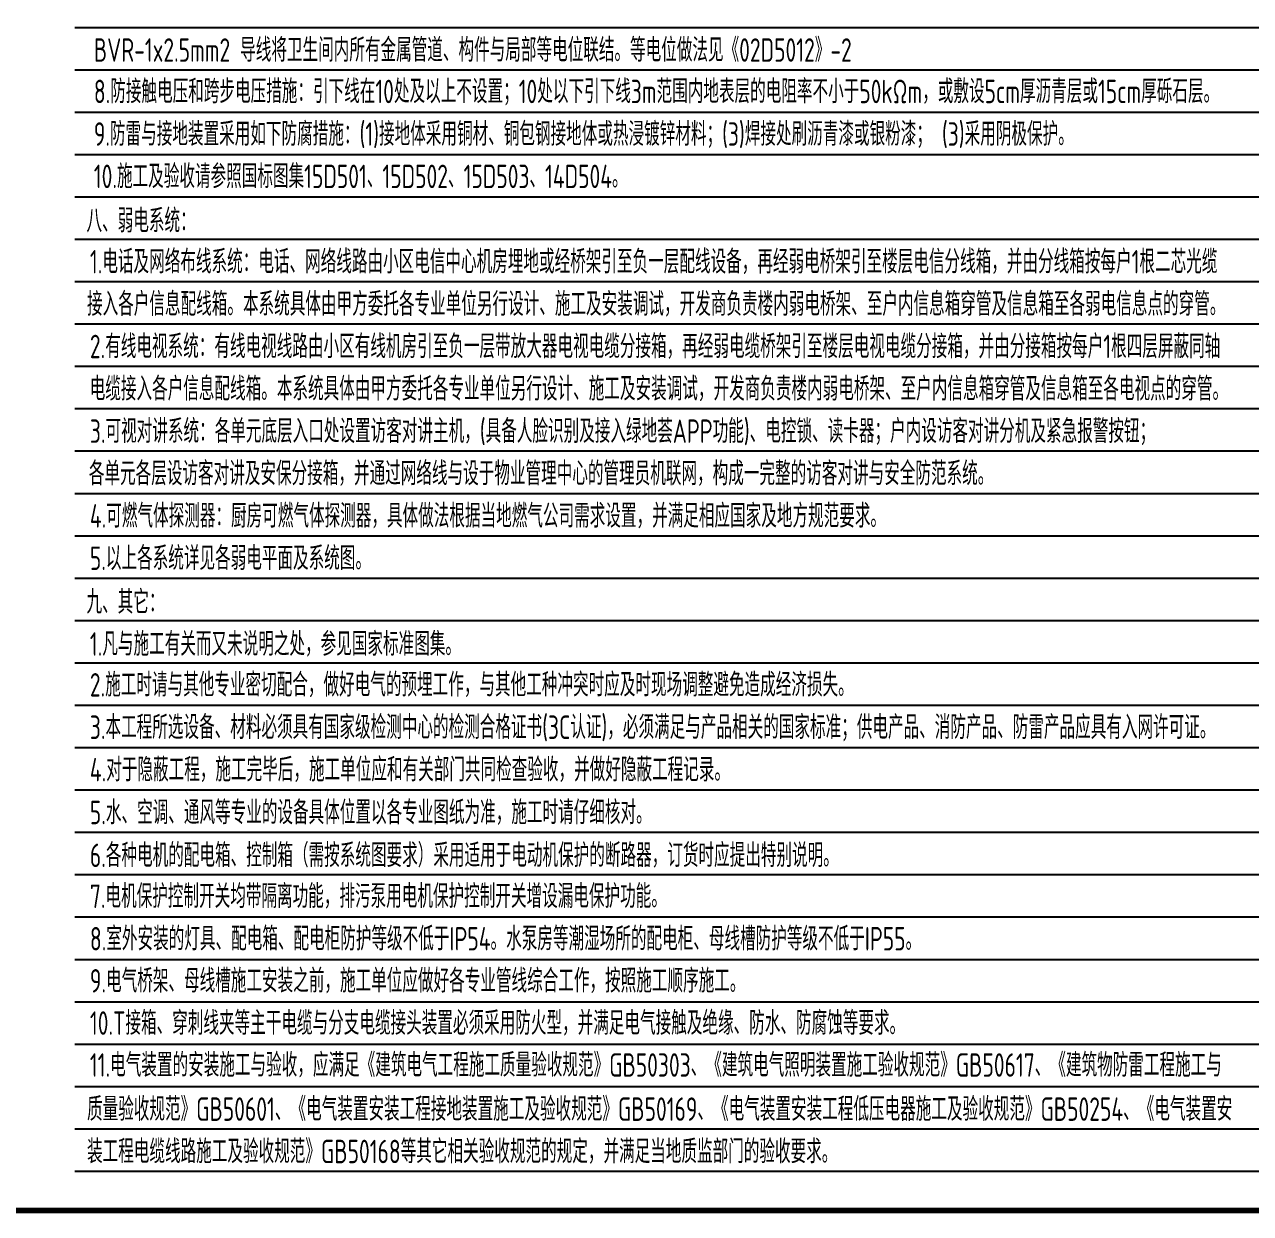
# Model space of a CAD drawing. Extents: x 3774419 to 4775970, y -926964 to 2266.
# Drawn here: x 4467457 to 4488368, y -628904 to -608627 of the extents above; entities that cross this region are included whole.
import ezdxf

# ---------------------------------------------------------------- set-up
doc = ezdxf.new("R2010")
doc.units = 0
doc.header["$LTSCALE"] = 1000
doc.header["$MEASUREMENT"] = 0
doc.layers.add('TEL_TEXT', color=7, linetype='CONTINUOUS')
doc.layers.add('图框', color=147, linetype='CONTINUOUS', lineweight=20)
doc.styles.add('TSSD_Dimension', font='Tssdeng.shx', dxfattribs={"width": 0.7, "bigfont": 'tssdchn.shx'})

msp = doc.modelspace()

# ---------------------------------------------------------------- linework, layer by layer
at = {"layer": 'TEL_TEXT', "color": 0}
for p, q in [((4468314.4, -608675.5), (4489684.5, -608675.5)), ((4468314.4, -609398), (4489684.5, -609398)), ((4468314.4, -610120.4), (4489684.5, -610120.4)), ((4468314.4, -610842.9), (4489684.5, -610842.9)), ((4468314.4, -611565.3), (4489684.5, -611565.3)), ((4468314.4, -612287.8), (4489684.5, -612287.8)), ((4468314.4, -613010.2), (4489684.5, -613010.2)), ((4468314.4, -613732.7), (4489684.5, -613732.7)), ((4468314.4, -614455.1), (4489684.5, -614455.1)), ((4468314.4, -615177.6), (4489684.5, -615177.6)), ((4468314.4, -615900), (4489684.5, -615900)), ((4468314.4, -616622.5), (4489684.5, -616622.5)), ((4468314.4, -617345), (4489684.5, -617345)), ((4468314.4, -618067.4), (4489684.5, -618067.4)), ((4468314.4, -618789.9), (4489684.5, -618789.9)), ((4468314.4, -619512.3), (4489684.5, -619512.3)), ((4468314.4, -620234.8), (4489684.5, -620234.8)), ((4468314.4, -620957.2), (4489684.5, -620957.2)), ((4468314.4, -621679.7), (4489684.5, -621679.7)), ((4468314.4, -622402.1), (4489684.5, -622402.1)), ((4468314.4, -623124.6), (4489684.5, -623124.6)), ((4468314.4, -623847.1), (4489684.5, -623847.1)), ((4468314.4, -624569.5), (4489684.5, -624569.5)), ((4468314.4, -625292), (4489684.5, -625292)), ((4468314.4, -626014.4), (4489684.5, -626014.4)), ((4468314.4, -626736.9), (4489684.5, -626736.9)), ((4468314.4, -627459.3), (4489684.5, -627459.3)), ((4468314.4, -628181.8), (4489684.5, -628181.8))]:
    msp.add_line(p, q, dxfattribs=at)
at = {"layer": '图框', "const_width": 100}
msp.add_lwpolyline([(4442069.6, -628853.6), (4497969.6, -628853.6), (4497969.6, -588853.6), (4442069.6, -588853.6)], close=True, dxfattribs=at)

# ---------------------------------------------------------------- texts
at = {"layer": 'TEL_TEXT', "style": 'TSSD_Dimension', "width": 0.7}
for s, p in [('BVR-1x2.5mm2 导线将卫生间内所有金属管道、构件与局部等电位联结。等电位做法见《02D5012》-2', (4468639, -609261.8)), ('8.防接触电压和跨步电压措施：引下线在10处及以上不设置；10处以下引下线3m范围内地表层的电阻率不小于50kΩm，或敷设5cm厚沥青层或15cm厚砾石层。', (4468639, -609968.6)), ('9.防雷与接地装置采用如下防腐措施：(1)接地体采用铜材、铜包钢接地体或热浸镀锌材料；(3)焊接处刷沥青漆或银粉漆； (3)采用阴极保护。', (4468639, -610694.6)), ('10.施工及验收请参照国标图集15D501、15D502、15D503、14D504。', (4468639, -611417)), ('八、弱电系统：', (4468514.3, -612173.3)), ('1.电话及网络布线系统：电话、网络线路由小区电信中心机房埋地或经桥架引至负一层配线设备，再经弱电桥架引至楼层电信分线箱，并由分线箱按每户1根二芯光缆', (4468571.9, -612872.3)), ('接入各户信息配线箱。本系统具体由甲方委托各专业单位另行设计、施工及安装调试，开发商负责楼内弱电桥架、至户内信息箱穿管及信息箱至各弱电信息点的穿管。', (4468522.8, -613594.7)), ('2.有线电视系统：有线电视线路由小区有线机房引至负一层带放大器电视电缆分接箱，再经弱电缆桥架引至楼层电视电缆分接箱，并由分接箱按每户1根四层屏蔽同轴', (4468571.9, -614317.2)), ('电缆接入各户信息配线箱。本系统具体由甲方委托各专业单位另行设计、施工及安装调试，开发商负责楼内弱电桥架、至户内信息箱穿管及信息箱至各电视点的穿管。', (4468568.4, -615039.7)), ('3.可视对讲系统：各单元底层入口处设置访客对讲主机，(具备人脸识别及接入绿地荟APP功能)、电控锁、读卡器；户内设访客对讲分机及紧急报警按钮；', (4468571.9, -615762.1)), ('各单元各层设访客对讲及安保分接箱，并通过网络线与设于物业管理中心的管理员机联网，构成一完整的访客对讲与安全防范系统。', (4468554.3, -616484.6)), ('4.可燃气体探测器：厨房可燃气体探测器，具体做法根据当地燃气公司需求设置，并满足相应国家及地方规范要求。', (4468571.9, -617207)), ('5.以上各系统详见各弱电平面及系统图。', (4468571.9, -617929.5)), ('九、其它：', (4468514.3, -618675.4)), ('1.凡与施工有关而又未说明之处，参见国家标准图集。', (4468571.3, -619392.4)), ('2.施工时请与其他专业密切配合，做好电气的预埋工作，与其他工种冲突时应及时现场调整避免造成经济损失。', (4468571.3, -620087.6)), ('3.本工程所选设备、材料必须具有国家级检测中心的检测合格证书(3C认证)，必须满足与产品相关的国家标准；供电产品、消防产品、防雷产品应具有入网许可证。', (4468571.3, -620811.5)), ('4.对于隐蔽工程，施工完毕后，施工单位应和有关部门共同检查验收，并做好隐蔽工程记录。', (4468571.3, -621535.1)), ('5.水、空调、通风等专业的设备具体位置以各专业图纸为准，施工时请仔细核对。', (4468571.3, -622265.3)), ('6.各种电机的配电箱、控制箱（需按系统图要求）采用适用于电动机保护的断路器，订货时应提出特别说明。', (4468571.9, -622995.5)), ('7.电机保护控制开关均带隔离功能，排污泵用电机保护控制开关增设漏电保护功能。', (4468571.9, -623693.3)), ('8.室外安装的灯具、配电箱、配电柜防护等级不低于IP54。水泵房等潮湿场所的配电柜、母线槽防护等级不低于IP55。', (4468571.9, -624418.1)), ('9.电气桥架、母线槽施工安装之前，施工单位应做好各专业管线综合工作，按照施工顺序施工。', (4468571.9, -625135.5)), ('10.T接箱、穿刺线夹等主干电缆与分支电缆接头装置必须采用防火型，并满足电气接触及绝缘、防水、防腐蚀等要求。', (4468571.9, -625856.7)), ('11.电气装置的安装施工与验收，应满足《建筑电气工程施工质量验收规范》GB50303、《建筑电气照明装置施工验收规范》GB50617、《建筑物防雷工程施工与', (4468571.3, -626571.8)), ('质量验收规范》GB50601、《电气装置安装工程接地装置施工及验收规范》GB50169、《电气装置安装工程低压电器施工及验收规范》GB50254、《电气装置安', (4468523.1, -627323.8)), ('装工程电缆线路施工及验收规范》GB50168等其它相关验收规范的规定，并满足当地质监部门的验收要求。', (4468523.1, -628046.2))]:
    msp.add_text(s, height=400, dxfattribs=at).set_placement(p)

doc.saveas('drawing.dxf')
